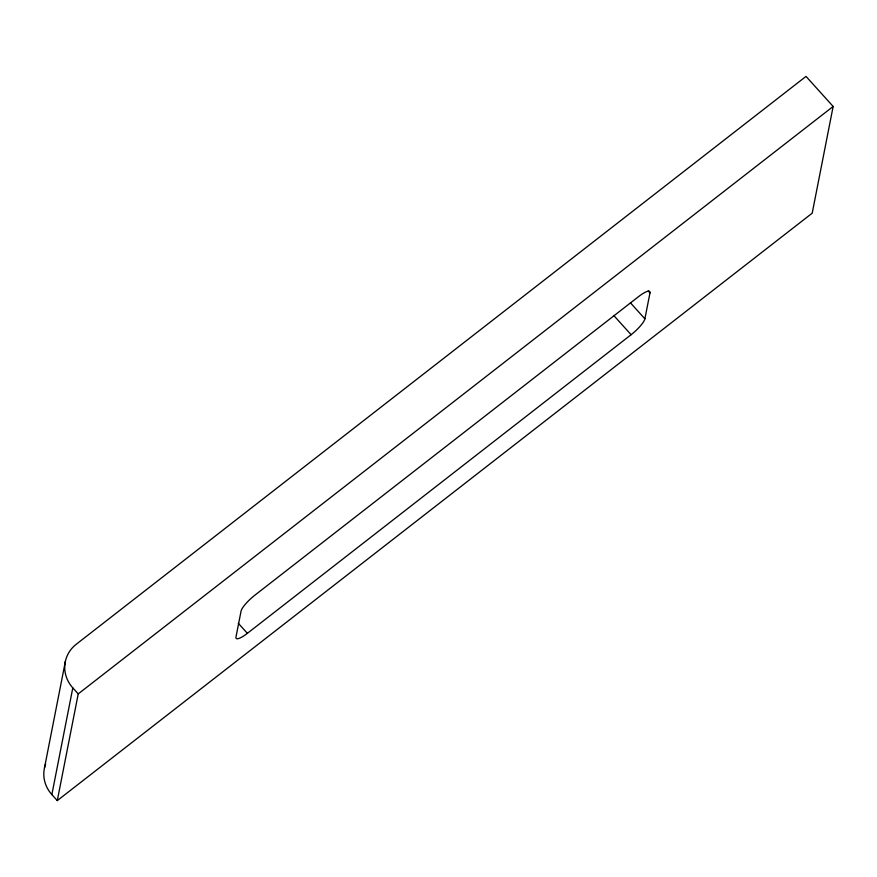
<?xml version="1.0" encoding="UTF-8"?>
<svg xmlns="http://www.w3.org/2000/svg" width="877" height="877" viewBox="0 0 877 877"><rect width="100%" height="100%" fill="white"/><g stroke="black" fill="none" stroke-linecap="round" stroke-linejoin="round"><path stroke-width="1.32" d="M44.486 767.857L65.424 661.148M51.864 794.584L72.802 687.875A33.315 30.914 11.1 0 1 76.255 644.255L806.018 76.398L833.15 106.457L812.212 213.166L57.29 800.602L51.864 794.584A33.315 30.914 11.1 0 1 45.648 763.977M57.29 800.602L78.228 693.893L833.15 106.457M649.978 292.907A16.663 3.903 -42.1 0 0 638.588 296.601L254.845 595.209A16.663 3.903 -42.1 0 0 241.065 611.105L235.979 637.02A16.663 3.903 -42.1 0 0 247.369 633.326L631.111 334.707A16.663 3.903 -42.1 0 0 644.891 318.822L649.978 292.907L648.169 290.901M630.42 302.795L644.891 318.822M613.933 315.676L631.111 334.707M238.314 623.306L247.369 633.326M72.802 687.875L78.228 693.893"/></g></svg>
